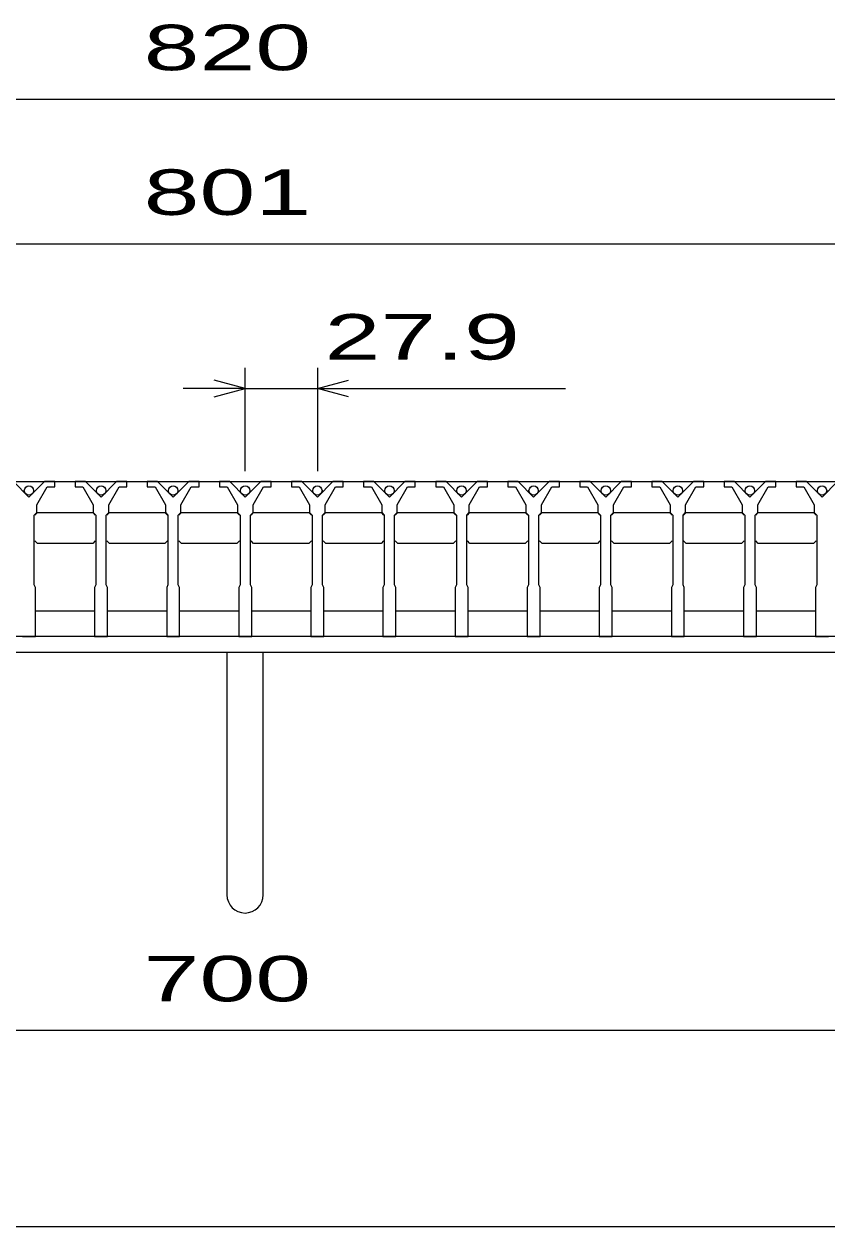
# Model space of a CAD drawing. Units: millimetres, scale not verified. Extents: x -1456 to 1379, y -1028 to 847.
# Drawn here: x -822.3 to -511.6, y -912.8 to -447.2 of the extents above; entities that cross this region are included whole.
import ezdxf
from ezdxf.enums import TextEntityAlignment as Align

# ---------------------------------------------------------------- set-up
doc = ezdxf.new("R2010")
doc.units = ezdxf.units.MM
doc.header["$LTSCALE"] = 8
for name, color, linetype, lineweight in [('0_2', 150, 'Continuous', 25), ('16', 3, 'Continuous', 25), ('19', 6, 'Continuous', 25), ('22', 2, 'Continuous', 25)]:
    doc.layers.add(name, color=color, linetype=linetype, lineweight=lineweight)
doc.styles.add('ベクトル', font='')
doc.styles.get('ベクトル').set_extended_font_data('ベクトル')

msp = doc.modelspace()

# ---------------------------------------------------------------- linework, layer by layer
at = {"layer": '0_2'}
msp.add_line((1379.2, -912.8), (-1388.8, -912.8), dxfattribs=at)
at = {"layer": '16'}
for p, q in [((-1137.3, -624.3), (-336.3, -624.3)), ((-820.4, -630.3), (-826.4, -624.3)), ((-814.4, -624.3), (-820.4, -630.3)), ((-817.4, -633.3), (-813.4, -626.3)), ((-810.4, -624.3), (-814.4, -624.3)), ((-813.4, -626.3), (-810.4, -626.3)), ((-810.4, -626.3), (-810.4, -624.3)), ((-802.5, -624.3), (-802.5, -626.3)), ((-798.5, -624.3), (-802.5, -624.3)), ((-802.5, -626.3), (-799.5, -626.3)), ((-799.5, -626.3), (-795.5, -633.3)), ((-792.5, -630.3), (-798.5, -624.3)), ((-786.5, -624.3), (-792.5, -630.3)), ((-789.5, -633.3), (-785.5, -626.3)), ((-782.5, -624.3), (-786.5, -624.3)), ((-785.5, -626.3), (-782.5, -626.3)), ((-782.5, -626.3), (-782.5, -624.3)), ((-774.6, -624.3), (-774.6, -626.3)), ((-770.6, -624.3), (-774.6, -624.3)), ((-774.6, -626.3), (-771.6, -626.3)), ((-771.6, -626.3), (-767.6, -633.3)), ((-764.6, -630.3), (-770.6, -624.3)), ((-758.6, -624.3), (-764.6, -630.3)), ((-761.6, -633.3), (-757.6, -626.3)), ((-754.6, -624.3), (-758.6, -624.3)), ((-757.6, -626.3), (-754.6, -626.3)), ((-754.6, -626.3), (-754.6, -624.3)), ((-746.7, -624.3), (-746.7, -626.3)), ((-742.7, -624.3), (-746.7, -624.3)), ((-746.7, -626.3), (-743.7, -626.3)), ((-743.7, -626.3), (-739.7, -633.3)), ((-736.7, -630.3), (-742.7, -624.3)), ((-730.7, -624.3), (-736.7, -630.3)), ((-733.7, -633.3), (-729.7, -626.3)), ((-726.7, -624.3), (-730.7, -624.3)), ((-729.7, -626.3), (-726.7, -626.3)), ((-726.7, -626.3), (-726.7, -624.3)), ((-718.8, -624.3), (-718.8, -626.3)), ((-714.8, -624.3), (-718.8, -624.3)), ((-718.8, -626.3), (-715.8, -626.3)), ((-715.8, -626.3), (-711.8, -633.3)), ((-708.8, -630.3), (-714.8, -624.3)), ((-702.8, -624.3), (-708.8, -630.3)), ((-705.8, -633.3), (-701.8, -626.3)), ((-698.8, -624.3), (-702.8, -624.3)), ((-701.8, -626.3), (-698.8, -626.3)), ((-698.8, -626.3), (-698.8, -624.3)), ((-690.9, -624.3), (-690.9, -626.3)), ((-686.9, -624.3), (-690.9, -624.3)), ((-690.9, -626.3), (-687.9, -626.3)), ((-687.9, -626.3), (-683.9, -633.3)), ((-680.9, -630.3), (-686.9, -624.3)), ((-674.9, -624.3), (-680.9, -630.3)), ((-677.9, -633.3), (-673.9, -626.3)), ((-670.9, -624.3), (-674.9, -624.3)), ((-673.9, -626.3), (-670.9, -626.3)), ((-670.9, -626.3), (-670.9, -624.3)), ((-663, -624.3), (-663, -626.3)), ((-659, -624.3), (-663, -624.3)), ((-663, -626.3), (-660, -626.3)), ((-660, -626.3), (-656, -633.3)), ((-653, -630.3), (-659, -624.3)), ((-647, -624.3), (-653, -630.3)), ((-650, -633.3), (-646, -626.3)), ((-643, -624.3), (-647, -624.3)), ((-646, -626.3), (-643, -626.3)), ((-643, -626.3), (-643, -624.3)), ((-635.1, -624.3), (-635.1, -626.3)), ((-631.1, -624.3), (-635.1, -624.3)), ((-635.1, -626.3), (-632.1, -626.3)), ((-632.1, -626.3), (-628.1, -633.3)), ((-625.1, -630.3), (-631.1, -624.3)), ((-619.1, -624.3), (-625.1, -630.3)), ((-622.1, -633.3), (-618.1, -626.3)), ((-615.1, -624.3), (-619.1, -624.3)), ((-618.1, -626.3), (-615.1, -626.3)), ((-615.1, -626.3), (-615.1, -624.3)), ((-607.2, -624.3), (-607.2, -626.3)), ((-603.2, -624.3), (-607.2, -624.3)), ((-607.2, -626.3), (-604.2, -626.3)), ((-604.2, -626.3), (-600.2, -633.3)), ((-597.2, -630.3), (-603.2, -624.3)), ((-591.2, -624.3), (-597.2, -630.3)), ((-594.2, -633.3), (-590.2, -626.3)), ((-587.2, -624.3), (-591.2, -624.3)), ((-590.2, -626.3), (-587.2, -626.3)), ((-587.2, -626.3), (-587.2, -624.3)), ((-579.3, -624.3), (-579.3, -626.3)), ((-575.3, -624.3), (-579.3, -624.3)), ((-579.3, -626.3), (-576.3, -626.3)), ((-576.3, -626.3), (-572.3, -633.3)), ((-569.3, -630.3), (-575.3, -624.3)), ((-563.3, -624.3), (-569.3, -630.3)), ((-566.3, -633.3), (-562.3, -626.3)), ((-559.3, -624.3), (-563.3, -624.3)), ((-562.3, -626.3), (-559.3, -626.3)), ((-559.3, -626.3), (-559.3, -624.3)), ((-551.4, -624.3), (-551.4, -626.3)), ((-547.4, -624.3), (-551.4, -624.3)), ((-551.4, -626.3), (-548.4, -626.3)), ((-548.4, -626.3), (-544.4, -633.3)), ((-541.4, -630.3), (-547.4, -624.3)), ((-535.4, -624.3), (-541.4, -630.3)), ((-538.4, -633.3), (-534.4, -626.3)), ((-531.4, -624.3), (-535.4, -624.3)), ((-534.4, -626.3), (-531.4, -626.3)), ((-531.4, -626.3), (-531.4, -624.3)), ((-523.5, -624.3), (-523.5, -626.3)), ((-519.5, -624.3), (-523.5, -624.3)), ((-523.5, -626.3), (-520.5, -626.3)), ((-520.5, -626.3), (-516.5, -633.3)), ((-513.5, -630.3), (-519.5, -624.3)), ((-507.5, -624.3), (-513.5, -630.3)), ((-818.4, -637.3), (-817.4, -636.3)), ((-818.4, -664.3), (-818.4, -637.3)), ((-818.15, -637.3), (-817.15, -636.3)), ((-817.4, -636.3), (-817.4, -633.3)), ((-817.15, -636.3), (-795.75, -636.3)), ((-795.75, -636.3), (-794.75, -637.3)), ((-795.5, -633.3), (-795.5, -636.3)), ((-795.5, -636.3), (-794.5, -637.3)), ((-794.5, -637.3), (-794.5, -664.3)), ((-790.5, -637.3), (-789.5, -636.3)), ((-790.5, -664.3), (-790.5, -637.3)), ((-790.25, -637.3), (-789.25, -636.3)), ((-789.5, -636.3), (-789.5, -633.3)), ((-789.25, -636.3), (-767.85, -636.3)), ((-767.85, -636.3), (-766.85, -637.3)), ((-767.6, -633.3), (-767.6, -636.3)), ((-767.6, -636.3), (-766.6, -637.3)), ((-766.6, -637.3), (-766.6, -664.3)), ((-762.6, -637.3), (-761.6, -636.3)), ((-762.6, -664.3), (-762.6, -637.3)), ((-762.35, -637.3), (-761.35, -636.3)), ((-761.6, -636.3), (-761.6, -633.3)), ((-761.35, -636.3), (-739.95, -636.3)), ((-739.95, -636.3), (-738.95, -637.3)), ((-739.7, -633.3), (-739.7, -636.3)), ((-739.7, -636.3), (-738.7, -637.3)), ((-738.7, -637.3), (-738.7, -664.3)), ((-734.7, -637.3), (-733.7, -636.3)), ((-734.7, -664.3), (-734.7, -637.3)), ((-734.45, -637.3), (-733.45, -636.3)), ((-733.7, -636.3), (-733.7, -633.3)), ((-733.45, -636.3), (-712.05, -636.3)), ((-712.05, -636.3), (-711.05, -637.3)), ((-711.8, -633.3), (-711.8, -636.3)), ((-711.8, -636.3), (-710.8, -637.3)), ((-710.8, -637.3), (-710.8, -664.3)), ((-706.8, -637.3), (-705.8, -636.3)), ((-706.8, -664.3), (-706.8, -637.3)), ((-706.55, -637.3), (-705.55, -636.3)), ((-705.8, -636.3), (-705.8, -633.3)), ((-705.55, -636.3), (-684.15, -636.3)), ((-684.15, -636.3), (-683.15, -637.3)), ((-683.9, -633.3), (-683.9, -636.3)), ((-683.9, -636.3), (-682.9, -637.3)), ((-682.9, -637.3), (-682.9, -664.3)), ((-678.9, -637.3), (-677.9, -636.3)), ((-678.9, -664.3), (-678.9, -637.3)), ((-678.65, -637.3), (-677.65, -636.3)), ((-677.9, -636.3), (-677.9, -633.3)), ((-677.65, -636.3), (-656.25, -636.3)), ((-656.25, -636.3), (-655.25, -637.3)), ((-656, -633.3), (-656, -636.3)), ((-656, -636.3), (-655, -637.3)), ((-655, -637.3), (-655, -664.3)), ((-651, -637.3), (-650, -636.3)), ((-651, -664.3), (-651, -637.3)), ((-650.75, -637.3), (-649.75, -636.3)), ((-650, -636.3), (-650, -633.3)), ((-649.75, -636.3), (-628.35, -636.3)), ((-628.35, -636.3), (-627.35, -637.3)), ((-628.1, -633.3), (-628.1, -636.3)), ((-628.1, -636.3), (-627.1, -637.3)), ((-627.1, -637.3), (-627.1, -664.3)), ((-623.1, -637.3), (-622.1, -636.3)), ((-623.1, -664.3), (-623.1, -637.3)), ((-622.85, -637.3), (-621.85, -636.3)), ((-622.1, -636.3), (-622.1, -633.3)), ((-621.85, -636.3), (-600.45, -636.3)), ((-600.45, -636.3), (-599.45, -637.3)), ((-600.2, -633.3), (-600.2, -636.3)), ((-600.2, -636.3), (-599.2, -637.3)), ((-599.2, -637.3), (-599.2, -664.3)), ((-595.2, -637.3), (-594.2, -636.3)), ((-595.2, -664.3), (-595.2, -637.3)), ((-594.95, -637.3), (-593.95, -636.3)), ((-594.2, -636.3), (-594.2, -633.3)), ((-593.95, -636.3), (-572.55, -636.3)), ((-572.55, -636.3), (-571.55, -637.3)), ((-572.3, -633.3), (-572.3, -636.3)), ((-572.3, -636.3), (-571.3, -637.3)), ((-571.3, -637.3), (-571.3, -664.3)), ((-567.3, -637.3), (-566.3, -636.3)), ((-567.3, -664.3), (-567.3, -637.3)), ((-567.05, -637.3), (-566.05, -636.3)), ((-566.3, -636.3), (-566.3, -633.3)), ((-566.05, -636.3), (-544.65, -636.3)), ((-544.65, -636.3), (-543.65, -637.3)), ((-544.4, -633.3), (-544.4, -636.3)), ((-544.4, -636.3), (-543.4, -637.3)), ((-543.4, -637.3), (-543.4, -664.3)), ((-539.4, -637.3), (-538.4, -636.3)), ((-539.4, -664.3), (-539.4, -637.3)), ((-539.15, -637.3), (-538.15, -636.3)), ((-538.4, -636.3), (-538.4, -633.3)), ((-538.15, -636.3), (-516.75, -636.3)), ((-516.75, -636.3), (-515.75, -637.3)), ((-516.5, -633.3), (-516.5, -636.3)), ((-516.5, -636.3), (-515.5, -637.3)), ((-515.5, -637.3), (-515.5, -664.3)), ((-817.15, -648.3), (-818.15, -647.3)), ((-795.75, -648.3), (-817.15, -648.3)), ((-794.75, -647.3), (-795.75, -648.3)), ((-789.25, -648.3), (-790.25, -647.3)), ((-767.85, -648.3), (-789.25, -648.3)), ((-766.85, -647.3), (-767.85, -648.3)), ((-761.35, -648.3), (-762.35, -647.3)), ((-739.95, -648.3), (-761.35, -648.3)), ((-738.95, -647.3), (-739.95, -648.3)), ((-733.45, -648.3), (-734.45, -647.3)), ((-712.05, -648.3), (-733.45, -648.3)), ((-711.05, -647.3), (-712.05, -648.3)), ((-705.55, -648.3), (-706.55, -647.3)), ((-684.15, -648.3), (-705.55, -648.3)), ((-683.15, -647.3), (-684.15, -648.3)), ((-677.65, -648.3), (-678.65, -647.3)), ((-656.25, -648.3), (-677.65, -648.3)), ((-655.25, -647.3), (-656.25, -648.3)), ((-649.75, -648.3), (-650.75, -647.3)), ((-628.35, -648.3), (-649.75, -648.3)), ((-627.35, -647.3), (-628.35, -648.3)), ((-621.85, -648.3), (-622.85, -647.3)), ((-600.45, -648.3), (-621.85, -648.3)), ((-599.45, -647.3), (-600.45, -648.3)), ((-593.95, -648.3), (-594.95, -647.3)), ((-572.55, -648.3), (-593.95, -648.3)), ((-571.55, -647.3), (-572.55, -648.3)), ((-566.05, -648.3), (-567.05, -647.3)), ((-544.65, -648.3), (-566.05, -648.3)), ((-543.65, -647.3), (-544.65, -648.3)), ((-538.15, -648.3), (-539.15, -647.3)), ((-516.75, -648.3), (-538.15, -648.3)), ((-515.75, -647.3), (-516.75, -648.3)), ((-817.9, -665.3), (-818.4, -664.3)), ((-817.9, -684.3), (-817.9, -665.3)), ((-794.5, -664.3), (-795, -665.3)), ((-795, -665.3), (-795, -684.3)), ((-790, -665.3), (-790.5, -664.3)), ((-790, -684.3), (-790, -665.3)), ((-766.6, -664.3), (-767.1, -665.3)), ((-767.1, -665.3), (-767.1, -684.3)), ((-762.1, -665.3), (-762.6, -664.3)), ((-762.1, -684.3), (-762.1, -665.3)), ((-738.7, -664.3), (-739.2, -665.3)), ((-739.2, -665.3), (-739.2, -684.3)), ((-734.2, -665.3), (-734.7, -664.3)), ((-734.2, -684.3), (-734.2, -665.3)), ((-710.8, -664.3), (-711.3, -665.3)), ((-711.3, -665.3), (-711.3, -684.3)), ((-706.3, -665.3), (-706.8, -664.3)), ((-706.3, -684.3), (-706.3, -665.3)), ((-682.9, -664.3), (-683.4, -665.3)), ((-683.4, -665.3), (-683.4, -684.3)), ((-678.4, -665.3), (-678.9, -664.3)), ((-678.4, -684.3), (-678.4, -665.3)), ((-655, -664.3), (-655.5, -665.3)), ((-655.5, -665.3), (-655.5, -684.3)), ((-650.5, -665.3), (-651, -664.3)), ((-650.5, -684.3), (-650.5, -665.3)), ((-627.1, -664.3), (-627.6, -665.3)), ((-627.6, -665.3), (-627.6, -684.3)), ((-622.6, -665.3), (-623.1, -664.3)), ((-622.6, -684.3), (-622.6, -665.3)), ((-599.2, -664.3), (-599.7, -665.3)), ((-599.7, -665.3), (-599.7, -684.3)), ((-594.7, -665.3), (-595.2, -664.3)), ((-594.7, -684.3), (-594.7, -665.3)), ((-571.3, -664.3), (-571.8, -665.3)), ((-571.8, -665.3), (-571.8, -684.3)), ((-566.8, -665.3), (-567.3, -664.3)), ((-566.8, -684.3), (-566.8, -665.3)), ((-543.4, -664.3), (-543.9, -665.3)), ((-543.9, -665.3), (-543.9, -684.3)), ((-538.9, -665.3), (-539.4, -664.3)), ((-538.9, -684.3), (-538.9, -665.3)), ((-515.5, -664.3), (-516, -665.3)), ((-516, -665.3), (-516, -684.3)), ((-817.9, -674.3), (-795, -674.3)), ((-790, -674.3), (-767.1, -674.3)), ((-762.1, -674.3), (-739.2, -674.3)), ((-734.2, -674.3), (-711.3, -674.3)), ((-706.3, -674.3), (-683.4, -674.3)), ((-678.4, -674.3), (-655.5, -674.3)), ((-650.5, -674.3), (-627.6, -674.3)), ((-622.6, -674.3), (-599.7, -674.3)), ((-594.7, -674.3), (-571.8, -674.3)), ((-566.8, -674.3), (-543.9, -674.3)), ((-538.9, -674.3), (-516, -674.3)), ((-822.9, -684.3), (-817.9, -684.3)), ((-795, -684.3), (-790, -684.3)), ((-767.1, -684.3), (-762.1, -684.3)), ((-739.2, -684.3), (-734.2, -684.3)), ((-711.3, -684.3), (-706.3, -684.3)), ((-683.4, -684.3), (-678.4, -684.3)), ((-655.5, -684.3), (-650.5, -684.3)), ((-627.6, -684.3), (-622.6, -684.3)), ((-599.7, -684.3), (-594.7, -684.3)), ((-571.8, -684.3), (-566.8, -684.3)), ((-543.9, -684.3), (-538.9, -684.3)), ((-516, -684.3), (-511, -684.3))]:
    msp.add_line(p, q, dxfattribs=at)
for centre in [(-820.4, -627.8), (-792.5, -627.8), (-764.6, -627.8), (-736.7, -627.8), (-708.8, -627.8), (-680.9, -627.8), (-653, -627.8), (-625.1, -627.8), (-597.2, -627.8), (-569.3, -627.8), (-541.4, -627.8), (-513.5, -627.8)]:
    msp.add_circle(centre, 1.8, dxfattribs=at)
at = {"layer": '19'}
for p, q in [((-332.8, -684.3), (-1140.8, -684.3)), ((-1145.8, -690.3), (-327.8, -690.3)), ((-743.8, -690.3), (-743.8, -784.3)), ((-729.8, -784.3), (-729.8, -690.3))]:
    msp.add_line(p, q, dxfattribs=at)
msp.add_arc((-736.8, -784.3), 7, 180, 0, dxfattribs=at)
at = {"layer": '22', "color": 4}
for p, q in [((-1146.8, -476.3), (-326.8, -476.3)), ((-1137.3, -532.3), (-336.3, -532.3)), ((-736.7, -620.3), (-736.7, -580.3)), ((-708.8, -580.3), (-708.8, -620.3)), ((-736.7, -588.3), (-748.7, -585.1)), ((-708.8, -588.3), (-696.8, -585.1)), ((-736.7, -588.3), (-760.7, -588.3)), ((-748.7, -591.5), (-736.7, -588.3)), ((-736.7, -588.3), (-708.8, -588.3)), ((-696.8, -591.5), (-708.8, -588.3)), ((-708.8, -588.3), (-612.8, -588.3)), ((-1086.8, -836.7), (-386.8, -836.7))]:
    msp.add_line(p, q, dxfattribs=at)

# ---------------------------------------------------------------- texts
at = {"layer": '22', "style": 'ベクトル', "width": 1.65}
for s, p in [(' 820 ', (-786.8, -456.3)), (' 801 ', (-786.8, -512.3)), (' 27.9 ', (-716.8, -568.3)), (' 700 ', (-786.8, -816.7))]:
    msp.add_text(s, height=17.6, dxfattribs=at).set_placement(p, align=Align.MIDDLE_LEFT)

doc.saveas('drawing.dxf')
